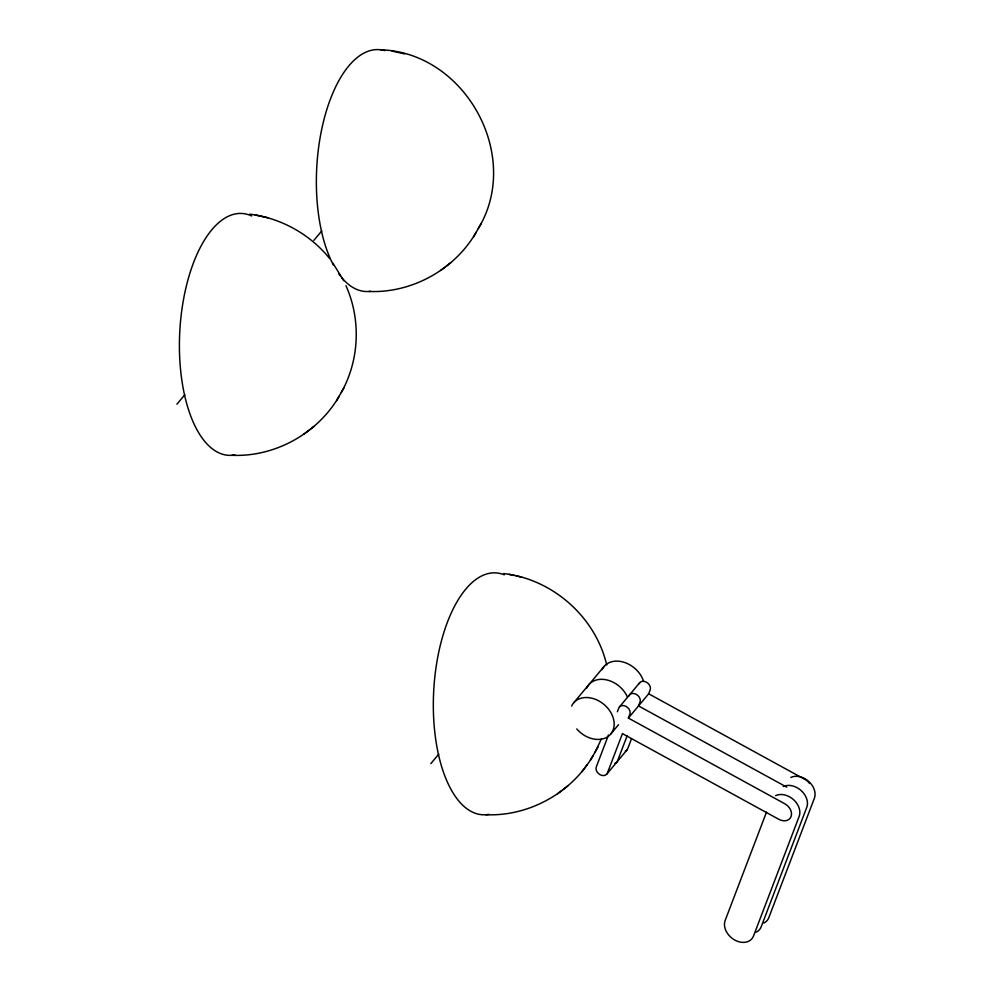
<?xml version="1.0" encoding="UTF-8"?>
<svg xmlns="http://www.w3.org/2000/svg" width="992" height="992" viewBox="0 0 992 992"><rect width="100%" height="100%" fill="white"/><g stroke="black" fill="none" stroke-linecap="round" stroke-linejoin="round"><path stroke-width="1.49" d="M608.456 735.06L596.279 766.977A6.423 4.861 39.9 0 0 600.061 774.678A6.423 4.861 39.9 0 0 607.389 773.066L622.443 733.621L778.794 819.293A10.738 8.134 39.9 0 0 791.058 816.602A10.738 8.134 39.9 0 0 784.734 803.731L628.382 718.072L629.883 714.153A6.423 4.861 39.9 0 0 626.101 706.453A6.423 4.861 39.9 0 0 618.772 708.065L617.359 711.748M627.217 735.58L617.532 760.926A6.423 4.861 39.9 0 1 614.941 763.257M631.445 738.928L627.688 748.786A6.423 4.861 39.9 0 1 625.32 751.043M628.382 718.072L648.669 693.792L650.169 689.874A6.423 4.861 39.9 0 0 646.387 682.186A6.423 4.861 39.9 0 0 639.059 683.786M766.506 812.113L725.152 920.464A16.405 12.425 39.9 0 0 734.812 940.081A16.405 12.425 39.9 0 0 753.523 936.014L799.155 816.453A16.405 12.425 39.9 0 0 793.364 799.515A16.405 12.425 39.9 0 0 775.583 795.671M341.31 392.46C359.464 360.232 361.113 319.412 345.972 285.708M478.268 228.606C522.449 155.98 465.285 52.316 380.692 49.798M595.237 751.874L601.338 739.09M231.979 455.303C274.958 457.188 317.849 433.355 339.227 396.093M368.937 291.462C411.903 293.334 454.82 269.514 476.185 232.252M485.894 814.73C528.872 816.602 571.789 792.782 593.142 755.507M336.61 400.706L344.125 387.488M473.568 236.865L481.083 223.646M590.538 760.132L598.04 746.902M581.709 771.974L587.09 764.745M176.923 404.19L184.822 394.742M313.881 240.349L321.78 230.9M430.85 763.604L438.749 754.156M573.661 702.844L604.103 666.438M619.467 706.899L639.766 682.632M610.675 734.105L618.537 724.706M606.695 774.231L626.981 749.952M303.664 434.322L313.931 426.461M440.622 270.481L444.726 267.344M446.202 266.191L450.889 262.62M557.578 793.749L561.683 790.612M563.158 789.458L567.846 785.875M249.711 214.16C280.786 217.955 309.988 234.174 329.654 258.54M503.626 573.574C552.544 578.993 595.572 617.012 606.72 664.987M404.711 53.903L392.051 51.113M267.753 217.744L255.093 214.966M509.02 574.38L514.03 575.496M515.952 575.893L521.68 577.17M648.669 693.792L805.02 779.464A10.738 8.134 39.9 0 1 809.621 783.519M786.792 787.164L638.526 705.932L640.026 702.014A6.423 4.861 39.9 0 0 636.244 694.326A6.423 4.861 39.9 0 0 628.916 695.925M332.779 262.979L343.728 280.674M234.906 454.919A121.111 55.552 -86.9 0 1 180.048 327.273A121.111 55.552 -86.9 0 1 251.683 215.971M333.486 265.174A121.111 55.552 -86.9 0 1 323.082 123.182A121.111 55.552 -86.9 0 1 384.698 50.642M370.5 291.301A121.111 55.552 -86.9 0 1 341.955 277.909M340.256 275.801A121.111 55.552 -86.9 0 1 338.607 273.556M488.833 814.345A121.111 55.552 -86.9 0 1 433.864 688.163A121.111 55.552 -86.9 0 1 504.296 574.827M790.798 777.468A16.405 12.425 39.9 0 1 808.579 781.312A16.405 12.425 39.9 0 1 814.382 798.25L768.75 917.798A16.405 12.425 39.9 0 1 763.939 923.019M783.246 786.544A16.405 12.425 39.9 0 1 801.003 790.45A16.405 12.425 39.9 0 1 806.769 807.352L761.137 926.9A16.405 12.425 39.9 0 1 756.276 932.145M602.057 669.637A24.217 18.34 39.9 0 1 623.274 662.048A24.217 18.34 39.9 0 1 643.597 681.355M571.628 706.044A24.217 18.34 39.9 0 1 602.764 703.464A24.217 18.34 39.9 0 1 609.82 735.035A24.217 18.34 39.9 0 1 576.749 728.946M586.78 687.977A24.217 18.34 39.9 0 1 606.608 679.88A24.217 18.34 39.9 0 1 627.403 696.967"/></g></svg>
